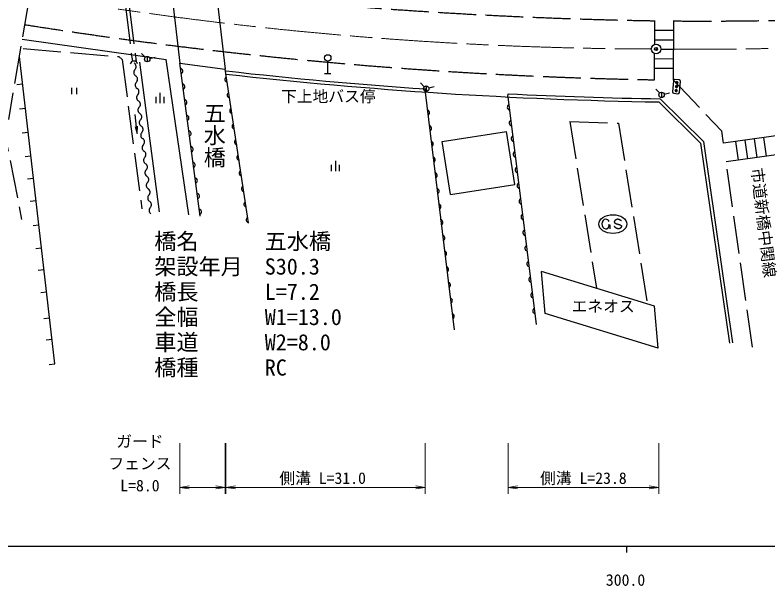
# Model space of a CAD drawing. Units: millimetres, scale not verified. Extents: x 40000 to 680000, y 20000 to 380000.
# Drawn here: x 271090 to 390418, y 198715 to 289163 of the extents above; entities that cross this region are included whole.
import ezdxf
from ezdxf.enums import TextEntityAlignment as Align

# ---------------------------------------------------------------- set-up
doc = ezdxf.new("R2010")
doc.units = ezdxf.units.MM
doc.header["$LTSCALE"] = 1000
doc.header["$PDMODE"] = 32
doc.header["$PDSIZE"] = 500
doc.linetypes.add('CHAIN', pattern=[18.5, 12, -1.5, 3.5, -1.5])
doc.linetypes.add('DASHED', pattern=[7.5, 6, -1.5])
for name, color, linetype, lineweight in [('M-BGD', 7, 'Continuous', 25), ('M-BGD-EXST', 7, 'Continuous', 25), ('M-BMK', 2, 'CHAIN', 13), ('M-BMK-SRVR', 3, 'Continuous', 25), ('M-STR-HTXT', 7, 'Continuous', 13), ('M-STR-STR1', 1, 'Continuous', 25), ('M-STR-STRC', 7, 'Continuous', 25), ('M-TTL-BAND', 7, 'Continuous', 25)]:
    doc.layers.add(name, color=color, linetype=linetype, lineweight=lineweight)
doc.layers.add('M-BMK-HTXT', color=7, linetype='Continuous')
doc.layers.add('M-OTRS', color=6, linetype='Continuous')
doc.styles.add('@ＭＳ ゴシック', font='')
doc.styles.add('ＭＳ ゴシック', font='')
doc.styles.get('@ＭＳ ゴシック').set_extended_font_data('@MS Gothic')
doc.styles.get('ＭＳ ゴシック').set_extended_font_data('MS Gothic')

# ---------------------------------------------------------------- blocks, each defined once
blk = doc.blocks.new('open_arrow')
at = {"color": 0, "linetype": 'Continuous', "lineweight": -2}
blk.add_lwpolyline([(7.5, 1.25), (0, 0), (7.5, -1.25)], dxfattribs=at)

msp = doc.modelspace()

# ---------------------------------------------------------------- hatches: boundary and pattern name
at = {"layer": 'M-BGD-EXST'}
for points in [[(375983, 278621, 1), (375954, 278294, 1)], [(375871, 277365, 1), (375842, 277037, 1)], [(375927, 277993, 1), (375898, 277665, 1)]]:
    msp.add_hatch(color=256, dxfattribs=at).paths.add_polyline_path(points)

# ---------------------------------------------------------------- linework, layer by layer
at = {"layer": 'M-BGD', "linetype": 'DASHED'}
for p, q in [((287662, 298027), (289679, 281819)), ((288258, 298006), (290280, 281759)), ((273255, 291625), (270047, 272593)), ((265935, 288186), (272137, 256772)), ((272381, 283875), (287537, 282577)), ((287537, 282577), (288043, 282137)), ((288043, 282137), (291205, 258445)), ((375435, 278860), (383113, 270774)), ((359018, 272303), (366723, 272051)), ((359018, 272303), (363249, 245872)), ((366723, 272051), (371310, 243398)), ((383384, 268863), (383113, 270774)), ((387963, 236525), (383804, 265892))]:
    msp.add_line(p, q, dxfattribs=at)
at = {"layer": 'M-BGD'}
for p, q in [((272196, 285346), (295057, 282116)), ((277415, 233926), (271769, 282616)), ((294007, 257988), (290879, 281696)), ((298617, 257527), (295057, 282116)), ((300437, 257314), (297202, 281546)), ((308101, 256270), (304393, 280592)), ((271351, 278149), (272275, 278256)), ((336092, 276966), (336126, 277465)), ((336092, 276966), (340673, 239302)), ((349197, 276193), (349222, 276692)), ((349197, 276193), (353699, 240130)), ((373328, 275892), (380207, 269117)), ((373119, 275395), (379737, 268878)), ((271796, 274307), (272720, 274415)), ((272240, 270480), (273164, 270587)), ((338807, 269137), (349005, 270712)), ((350305, 262294), (349005, 270712)), ((340107, 260719), (338807, 269137)), ((379737, 268878), (384326, 237160)), ((380207, 269117), (384821, 237232)), ((272673, 266743), (273598, 266850)), ((273084, 263204), (274008, 263311)), ((340107, 260719), (350305, 262294)), ((273495, 259653), (274420, 259760)), ((273937, 255841), (274862, 255948)), ((274362, 252182), (275286, 252289)), ((274759, 248756), (275683, 248863)), ((372452, 243047), (354515, 248553)), ((355100, 241903), (354515, 248553)), ((275168, 245230), (276092, 245337)), ((373038, 236398), (372452, 243047)), ((275645, 241110), (276570, 241217)), ((373038, 236398), (355100, 241903)), ((276038, 237726), (276962, 237834)), ((276491, 233818), (277415, 233926))]:
    msp.add_line(p, q, dxfattribs=at)
at = {"layer": 'M-BGD', "linetype": 'DASHED'}
for centre, radius, start, end in [((385252, 1055203), 767050, 264.23923, 268.90136), ((385315, 1000002), 721210, 261.01913, 268.97675), ((380229, 860077), 571865, 269.02967, 269.22501), ((380229, 860077), 571865, 269.52559, 272.02113)]:
    msp.add_arc(centre, radius, start, end, dxfattribs=at)
at = {"layer": 'M-BGD'}
for centre, radius, start, end in [((289924, 281239), 630, 19.37015, 161.11344), ((290524, 280068), 625, 133.21009, 239.47029), ((289668, 280979), 625, 313.21009, 59.47029), ((297230, 280288), 439, 296.09591, 79.11146), ((289889, 278992), 625, 313.21009, 59.47029), ((304785, 278946), 439, 117.15866, 260.17421), ((385315, 1000002), 724710, 263.59838, 269.03572), ((385315, 1000002), 724210, 263.59838, 266.10538), ((290744, 278081), 625, 133.21009, 239.47029), ((297560, 277810), 439, 296.09591, 79.11146), ((290109, 277004), 625, 313.21009, 59.47029), ((305162, 276475), 439, 117.15866, 260.17421), ((290965, 276093), 625, 133.21009, 239.47029), ((297891, 275332), 439, 296.09591, 79.11146), ((385315, 1000002), 724210, 267.14328, 269.05154), ((291186, 274105), 625, 133.21009, 239.47029), ((290330, 275016), 625, 313.21009, 59.47029), ((349544, 274548), 439, 115.61851, 258.63406), ((290551, 273028), 625, 313.21009, 59.47029), ((298222, 272854), 439, 296.09591, 79.11146), ((305539, 274003), 439, 117.15866, 260.17421), ((336342, 273695), 439, 295.48624, 78.50178), ((291407, 272117), 625, 133.21009, 239.47029), ((349854, 272067), 439, 115.57225, 258.5878), ((290772, 271041), 625, 313.21009, 59.47029), ((305915, 271532), 439, 117.15866, 260.17421), ((336646, 271213), 439, 295.48624, 78.50178), ((291628, 270129), 625, 133.21009, 239.47029), ((298553, 270376), 439, 296.09591, 79.11146), ((350167, 269587), 439, 115.61851, 258.63406), ((291849, 268142), 625, 133.21009, 239.47029), ((290993, 269053), 625, 313.21009, 59.47029), ((306292, 269060), 439, 117.15866, 260.17421), ((336946, 268731), 439, 295.43998, 78.45553), ((291214, 267065), 625, 313.21009, 59.47029), ((298884, 267898), 439, 296.09591, 79.11146), ((350472, 267103), 439, 115.61851, 258.63406), ((292070, 266154), 625, 133.21009, 239.47029), ((306669, 266589), 439, 117.15866, 260.17421), ((337249, 266250), 439, 295.43998, 78.45553), ((291435, 265077), 625, 313.21009, 59.47029), ((299214, 265420), 439, 296.09591, 79.11146), ((350782, 264623), 439, 115.61851, 258.63406), ((292291, 264166), 625, 133.21009, 239.47029), ((307045, 264118), 439, 117.15866, 260.17421), ((337551, 263768), 439, 295.43998, 78.45553), ((292511, 262178), 625, 133.21009, 239.47029), ((291656, 263089), 625, 313.21009, 59.47029), ((299545, 262942), 439, 296.09591, 79.11146), ((351092, 262142), 439, 115.61851, 258.63406), ((291876, 261102), 625, 313.21009, 59.47029), ((307422, 261646), 439, 117.15866, 260.17421), ((337854, 261287), 439, 295.43998, 78.45553), ((292732, 260191), 625, 133.21009, 239.47029), ((299876, 260464), 439, 296.09591, 79.11146), ((292097, 259114), 625, 313.21009, 59.47029), ((307799, 259175), 439, 117.15866, 260.17421), ((338156, 258804), 439, 295.48624, 78.50178), ((351403, 259661), 439, 115.57225, 258.5878), ((292953, 258203), 625, 133.21009, 239.47029), ((300207, 257986), 439, 296.09591, 79.11146), ((308176, 256703), 439, 117.15866, 260.17421), ((338456, 256322), 439, 295.43998, 78.45553), ((351716, 257180), 439, 115.61851, 258.63406), ((338758, 253841), 439, 295.43998, 78.45553), ((352021, 254697), 439, 115.61851, 258.63406), ((339060, 251359), 439, 295.43998, 78.45553), ((352331, 252217), 439, 115.61851, 258.63406), ((352641, 249736), 439, 115.61851, 258.63406), ((339363, 248877), 439, 295.43998, 78.45553), ((352952, 247254), 439, 115.57225, 258.5878), ((339665, 246395), 439, 295.48624, 78.50178), ((353264, 244774), 439, 115.61851, 258.63406), ((339965, 243913), 439, 295.43998, 78.45553), ((353574, 242294), 439, 115.61851, 258.63406), ((340267, 241431), 439, 295.43998, 78.45553)]:
    msp.add_arc(centre, radius, start, end, dxfattribs=at)
at = {"layer": 'M-BGD-EXST'}
for p, q in [((291728, 282484), (291116, 283096)), ((292033, 282611), (292033, 281746)), ((292451, 282290), (293287, 282514)), ((320655, 279883), (320655, 281883)), ((320155, 279883), (321155, 279883)), ((335951, 277809), (335340, 278421)), ((375444, 278752), (375288, 277004)), ((376337, 278893), (375682, 278951)), ((376381, 276907), (376536, 278655)), ((280050, 277658), (280050, 276642)), ((280812, 277658), (280812, 276642)), ((294051, 276862), (294051, 275212)), ((336257, 277936), (336257, 277071)), ((336675, 277615), (337510, 277839)), ((373246, 276819), (372634, 277430)), ((373551, 276945), (373551, 276080)), ((373969, 276625), (374805, 276849)), ((293391, 276202), (293391, 275212)), ((294712, 275212), (294712, 276202)), ((375487, 276766), (376143, 276708)), ((290449, 270407), (290137, 273391)), ((321193, 265412), (321193, 264422)), ((321853, 266073), (321853, 264422)), ((322513, 264422), (322513, 265412)), ((365097, 255922), (365351, 255922)), ((365351, 255922), (365351, 255287))]:
    msp.add_line(p, q, dxfattribs=at)
for points in [[(375983, 278621, 1), (375954, 278294, 1)], [(375871, 277365, 1), (375842, 277037, 1)], [(375927, 277993, 1), (375898, 277665, 1)]]:
    msp.add_lwpolyline(points, format="xyb", close=True, dxfattribs=at)
msp.add_lwpolyline([(367203, 256569), (367197, 256572), (367179, 256583), (367151, 256598), (367116, 256618), (367073, 256640), (367027, 256665), (366977, 256690), (366926, 256716), (366876, 256739), (366828, 256760), (366784, 256777), (366743, 256791), (366705, 256800), (366669, 256807), (366635, 256810), (366602, 256810), (366569, 256807), (366536, 256801), (366503, 256792), (366469, 256781), (366433, 256767), (366396, 256751), (366358, 256733), (366320, 256712), (366283, 256691), (366248, 256668), (366214, 256644), (366183, 256619), (366155, 256594), (366131, 256569), (366111, 256543), (366095, 256518), (366083, 256493), (366075, 256468), (366070, 256443), (366068, 256419), (366069, 256395), (366073, 256372), (366078, 256350), (366086, 256328), (366095, 256307), (366107, 256287), (366119, 256268), (366134, 256249), (366150, 256232), (366167, 256215), (366186, 256199), (366207, 256184), (366229, 256170), (366252, 256157), (366277, 256145), (366303, 256133), (366330, 256122), (366359, 256112), (366388, 256102), (366419, 256092), (366452, 256083), (366485, 256074), (366520, 256064), (366556, 256055), (366593, 256045), (366630, 256035), (366669, 256024), (366707, 256013), (366746, 256002), (366784, 255991), (366821, 255979), (366858, 255967), (366894, 255955), (366928, 255942), (366960, 255929), (366991, 255916), (367020, 255902), (367046, 255888), (367071, 255873), (367094, 255857), (367114, 255841), (367133, 255824), (367148, 255806), (367162, 255786), (367173, 255766), (367182, 255744), (367188, 255722), (367191, 255699), (367193, 255675), (367191, 255651), (367187, 255626), (367181, 255601), (367172, 255576), (367161, 255550), (367147, 255525), (367130, 255500), (367111, 255475), (367089, 255451), (367065, 255428), (367038, 255407), (367009, 255387), (366977, 255368), (366943, 255352), (366906, 255338), (366867, 255327), (366825, 255318), (366782, 255312), (366737, 255309), (366691, 255309), (366645, 255312), (366598, 255319), (366552, 255329), (366506, 255342), (366460, 255359), (366417, 255380), (366374, 255404), (366334, 255430), (366295, 255458), (366259, 255487), (366225, 255515), (366194, 255543), (366166, 255569), (366142, 255593), (366121, 255614), (366104, 255631), (366090, 255645), (366079, 255656), (366071, 255664), (366065, 255670), (366061, 255674), (366059, 255676), (366058, 255677), (366057, 255678)], dxfattribs=at)
for centre, radius in [((320655, 282383), 500), ((292033, 282178), 432), ((375968, 278457), 164), ((336257, 277503), 432), ((373551, 276513), 432), ((375856, 277201), 164), ((375912, 277829), 164)]:
    msp.add_circle(centre, radius, dxfattribs=at)
for centre, start, end in [((375662, 278732), 84.91468, 174.91468), ((376318, 278674), 354.91468, 84.91468), ((375507, 276984), 174.91468, 264.91468), ((376162, 276926), 264.91468, 354.91468)]:
    msp.add_arc(centre, 219, start, end, dxfattribs=at)
msp.add_ellipse((365838, 256049), major_axis=(2227, 0), ratio=0.666667, dxfattribs=at)
for start_param, end_param in [(6.2831853, 10.8281206), (5.2359814, 6.2831853)]:
    msp.add_ellipse((364725, 256049), major_axis=(0, 762), ratio=0.833335, start_param=start_param, end_param=end_param, dxfattribs=at)
at = {"layer": 'M-BMK'}
for centre, radius, start, end in [((373756, 875215), 591431, 260.30122, 269.82337), ((379076, 858610), 574861, 269.43754, 279.26572)]:
    msp.add_arc(centre, radius, start, end, dxfattribs=at)
at = {"layer": 'M-BMK-SRVR'}
msp.add_circle((372683, 283785), 750, dxfattribs=at)
at = {"layer": 'M-OTRS'}
msp.add_point((372683, 283785), dxfattribs=at)
at = {"layer": 'M-STR-HTXT'}
for p, q in [((297202, 221330), (297202, 213330)), ((304393, 221330), (304393, 213330)), ((304512, 221330), (304512, 213330)), ((336092, 221330), (336092, 213330)), ((349222, 221330), (349222, 213330)), ((373119, 221330), (373119, 213330)), ((297202, 214330), (304393, 214330)), ((304512, 214330), (336092, 214330)), ((349222, 214330), (373119, 214330))]:
    msp.add_line(p, q, dxfattribs=at)
at = {"layer": 'M-STR-STR1'}
for p, q in [((295504, 296451), (297202, 281546)), ((302695, 295497), (304393, 280592)), ((297202, 281546), (304393, 280592))]:
    msp.add_line(p, q, dxfattribs=at)
at = {"layer": 'M-STR-STRC'}
for p, q in [((372471, 284505), (372495, 288312)), ((375435, 278860), (375495, 288293)), ((372485, 286764), (375485, 286745)), ((372475, 285264), (375475, 285245)), ((372435, 278879), (372462, 283069)), ((373433, 283758), (375466, 283745)), ((372457, 282264), (375457, 282245)), ((372447, 280764), (375447, 280745)), ((392814, 270198), (383384, 268863)), ((389735, 269762), (390156, 266792)), ((385280, 269131), (385700, 266161)), ((386765, 269341), (387186, 266371)), ((388250, 269552), (388671, 266581)), ((393235, 267228), (383804, 265892))]:
    msp.add_line(p, q, dxfattribs=at)
at = {"layer": 'M-TTL-BAND'}
for p, q in [((40000, 205000), (579000, 205000)), ((368000, 205000), (368000, 204000))]:
    msp.add_line(p, q, dxfattribs=at)

# ---------------------------------------------------------------- block references
at = {"layer": 'M-BGD-EXST', "xscale": 150, "yscale": 150, "rotation": 96}
msp.add_blockref('open_arrow', (290449, 270407), dxfattribs=at)
at = {"layer": 'M-STR-HTXT', "xscale": 200, "yscale": 200}
for p in [(297202, 214330), (304512, 214330), (349222, 214330)]:
    msp.add_blockref('open_arrow', p, dxfattribs=at)
at = {"layer": 'M-STR-HTXT', "xscale": 200, "yscale": 200, "rotation": 180}
for p in [(304393, 214330), (336092, 214330), (373119, 214330)]:
    msp.add_blockref('open_arrow', p, dxfattribs=at)

# ---------------------------------------------------------------- texts
at = {"layer": 'M-BMK-HTXT', "style": 'ＭＳ ゴシック'}
for s, p in [('下上地バス停', (313241, 277202)), ('エネオス', (359296, 243954))]:
    msp.add_text(s, height=1833, dxfattribs=at).set_placement(p, align=Align.TOP_LEFT)
at = {"layer": 'M-BMK-HTXT', "style": '@ＭＳ ゴシック'}
msp.add_text('五水橋', height=2566, rotation=270, dxfattribs=at).set_placement((300650, 264892), align=Align.BOTTOM_RIGHT)
at = {"layer": 'M-BMK-HTXT', "style": 'ＭＳ ゴシック'}
msp.add_text('市道新橋中関線', height=1833, rotation=276.827, dxfattribs=at).set_placement((387224, 264797), align=Align.BOTTOM_LEFT)
at = {"layer": 'M-STR-HTXT', "style": 'ＭＳ ゴシック'}
for s, p in [('橋名\u3000\u3000\u3000五水橋', (293166, 254608)), ('架設年月\u3000S30.3', (293166, 250608)), ('橋長\u3000\u3000\u3000L=7.2', (293166, 246608)), ('全幅\u3000\u3000\u3000W1=13.0', (293166, 242608)), ('車道\u3000\u3000\u3000W2=8.0', (293166, 238608)), ('橋種\u3000\u3000\u3000RC', (293166, 234608))]:
    msp.add_text(s, height=2566, dxfattribs=at).set_placement(p, align=Align.TOP_LEFT)
for s, p in [('ガード', (290880, 220151)), ('フェンス', (290880, 216651)), ('側溝 L=31.0', (319840, 214330)), ('側溝 L=23.8', (361166, 214330)), ('L=8.0', (290880, 213151))]:
    msp.add_text(s, height=1833, dxfattribs=at).set_placement(p, align=Align.BOTTOM_CENTER)
at = {"layer": 'M-TTL-BAND', "style": 'ＭＳ ゴシック'}
msp.add_text('300.0', height=1833, dxfattribs=at).set_placement((367844, 198195), align=Align.BOTTOM_CENTER)

doc.saveas('drawing.dxf')
